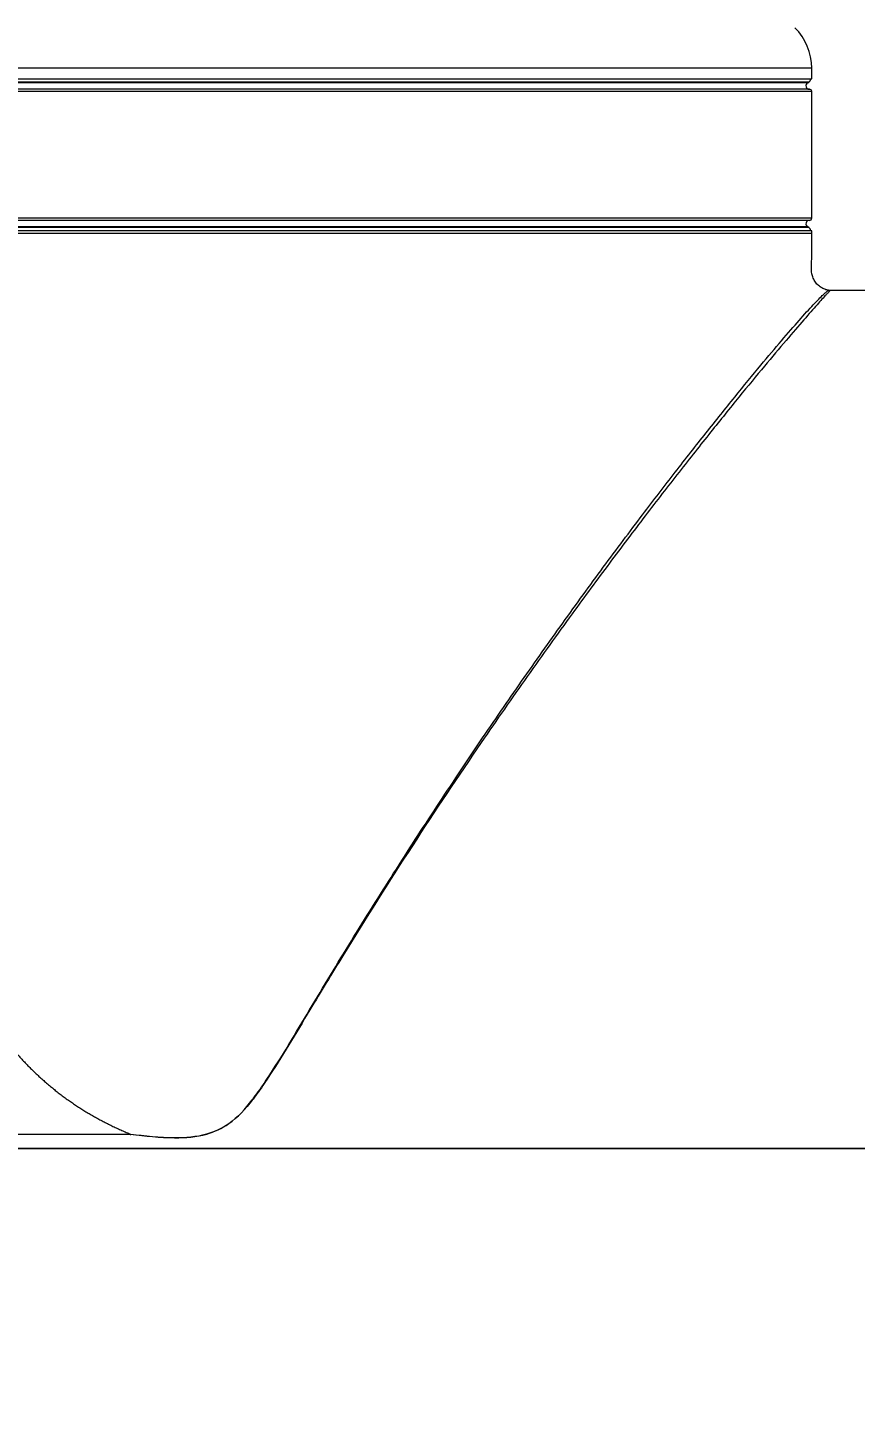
# Model space of a CAD drawing. Header units: millimetres. Extents: x 24 to 205, y 5 to 275.
# Drawn here: x 110.88 to 118.11, y 116.3 to 128.4 of the extents above; entities that cross this region are included whole.
import ezdxf

# ---------------------------------------------------------------- set-up
doc = ezdxf.new("R2010")
doc.units = ezdxf.units.MM
doc.linetypes.add('CENTERX2', pattern=[20.32, 12.7, -2.54, 2.54, -2.54])
doc.styles.add('SLDTEXTSTYLE0', font='TXT', dxfattribs={"width": 0.75})
doc.dimstyles.new('SLDDIMSTYLE0', dxfattribs={"dimtxt": 3.5, "dimasz": 3.302, "dimexe": 0, "dimexo": 0.0625, "dimgap": 0.875, "dimtad": 1, "dimdec": 0, "dimlfac": 10, "dimrnd": 1e-09, "dimzin": 12, "dimdsep": 46, "dimtxsty": 'SLDTEXTSTYLE0', "dimsah": 1, "dimcen": 0.09, "dimadec": 0, "dimazin": 3, "dimtfac": 1, "dimtdec": 0, "dimtmove": 0, "dimatfit": 0, "dimfxl": 1, "dimfrac": 2, "dimtolj": 1, "dimtzin": 12, "dimarcsym": 0})
doc.dimstyles.new('SLDDIMSTYLE4', dxfattribs={"dimtxt": 3.5, "dimasz": 3.302, "dimexe": 0, "dimexo": 0.0625, "dimgap": 0.875, "dimtad": 1, "dimlfac": 10, "dimrnd": 1e-09, "dimzin": 12, "dimdsep": 46, "dimtxsty": 'SLDTEXTSTYLE0', "dimsah": 1, "dimcen": 0.09, "dimadec": 0, "dimazin": 3, "dimtfac": 1, "dimtmove": 0, "dimatfit": 0, "dimfxl": 1, "dimfrac": 2, "dimtolj": 1, "dimtzin": 12, "dimarcsym": 0})

# ---------------------------------------------------------------- blocks, each defined once
blk = doc.blocks.new('_D_4')
at = {"color": 7, "linetype": 'Continuous', "lineweight": 0}
for p, q in [((94.255, 118.603), (94.255, 124.953)), ((118.833, 118.603), (93.255, 118.603)), ((94.255, 118.603), (94.255, 100.553)), ((117.333, 100.553), (93.255, 100.553)), ((94.255, 100.553), (94.255, 94.203))]:
    blk.add_line(p, q, dxfattribs=at)
for points in [[(94.255, 118.603), (94.763, 121.905), (93.747, 121.905)], [(94.255, 100.553), (93.747, 97.251), (94.763, 97.251)]]:
    blk.add_solid(points, dxfattribs=at)
at = {"color": 7, "linetype": 'Continuous', "lineweight": 0, "insert": (89.744, 106.527), "char_height": 3.5, "attachment_point": 1, "rotation": 90, "style": 'SLDTEXTSTYLE0'}
blk.add_mtext('181', dxfattribs=at)
blk = doc.blocks.new('_D_7')
at = {"color": 7, "linetype": 'Continuous', "lineweight": 0}
for p, q in [((110.233, 119.461), (110.233, 83.527)), ((127.833, 107.463), (127.833, 83.527)), ((110.233, 84.527), (103.883, 84.527)), ((110.233, 84.527), (127.833, 84.527)), ((127.833, 84.527), (134.183, 84.527))]:
    blk.add_line(p, q, dxfattribs=at)
for points in [[(110.233, 84.527), (106.931, 85.035), (106.931, 84.019)], [(127.833, 84.527), (131.135, 84.019), (131.135, 85.035)]]:
    blk.add_solid(points, dxfattribs=at)
at = {"color": 7, "linetype": 'Continuous', "lineweight": 0, "insert": (115.367, 89.039), "char_height": 3.5, "attachment_point": 1, "style": 'SLDTEXTSTYLE0'}
blk.add_mtext('176', dxfattribs=at)

msp = doc.modelspace()

# ---------------------------------------------------------------- linework, layer by layer
at = {"color": 8, "linetype": 'Continuous', "lineweight": 15}
for p, q in [((117.733, 128.0458), (110.233, 128.0458)), ((117.733, 127.8409), (102.733, 127.8409)), ((117.7067, 127.9219), (102.7594, 127.9219)), ((117.698, 127.9169), (102.768, 127.9169)), ((117.733, 126.7348), (102.733, 126.7348)), ((117.7067, 126.6538), (102.7594, 126.6538)), ((117.698, 126.6588), (102.768, 126.6588))]:
    msp.add_line(p, q, dxfattribs=at)
at = {"color": 7, "linetype": 'Continuous', "lineweight": 15}
for p, q in [((117.733, 127.9529), (117.733, 128.0458)), ((102.733, 127.9529), (117.733, 127.9529)), ((117.713, 127.8609), (102.753, 127.8609)), ((117.698, 127.9169), (117.7067, 127.9219)), ((117.733, 126.7348), (117.733, 127.8409)), ((117.713, 126.7148), (102.753, 126.7148)), ((117.7067, 126.6538), (117.698, 126.6588)), ((117.733, 126.6229), (110.233, 126.6229)), ((114.099, 126.6029), (114.1003, 126.6029)), ((114.6894, 126.6029), (114.6904, 126.6029)), ((115.2808, 126.6029), (115.2819, 126.6029)), ((116.2611, 126.6029), (116.2622, 126.6029)), ((117.0237, 126.6029), (117.0242, 126.6029)), ((117.5058, 126.6029), (117.5063, 126.6029)), ((117.733, 126.6023), (117.733, 126.6229)), ((118.373, 126.1029), (117.8955, 126.1029)), ((111.7787, 118.7253), (108.6873, 118.7253))]:
    msp.add_line(p, q, dxfattribs=at)
at = {"color": 7, "linetype": 'CENTERX2', "lineweight": 0, "ltscale": 2}
msp.add_line((110.7072, 118.6029), (120.373, 118.6029), dxfattribs=at)
at = {"color": 7, "linetype": 'Continuous', "lineweight": 15}
for centre, radius, start, end in [((117.233, 128.0458), 0.5, 0, 45), ((117.713, 127.8909), 0.03, 120, 270), ((117.6917, 127.9479), 0.03, 300, 9.59407), ((117.713, 127.8409), 0.02, 0, 90), ((117.713, 126.6848), 0.03, 90, 240), ((117.6917, 126.6279), 0.03, 350.40593, 60), ((117.713, 126.7348), 0.02, 270, 0)]:
    msp.add_arc(centre, radius, start, end, dxfattribs=at)
for points in [[(110.5871, 126.6029), (110.8416, 126.6029), (111.0956, 126.6029), (111.3476, 126.6029)], [(111.3476, 126.6029), (111.5809, 126.6029), (111.8126, 126.6029), (112.0415, 126.6029)], [(112.0415, 126.6029), (112.2889, 126.6029), (112.5332, 126.6029), (112.7731, 126.6029)], [(112.7731, 126.6029), (112.9951, 126.6029), (113.2134, 126.6029), (113.427, 126.6029)], [(113.427, 126.6029), (113.6569, 126.6029), (113.8812, 126.6029), (114.099, 126.6029)], [(114.1003, 126.6029), (114.3027, 126.6029), (114.4994, 126.6029), (114.6894, 126.6029)], [(114.6904, 126.6029), (114.8953, 126.6029), (115.0924, 126.6029), (115.2808, 126.6029)], [(115.2819, 126.6029), (115.4558, 126.6029), (115.6223, 126.6029), (115.7805, 126.6029)], [(115.7805, 126.6029), (115.785, 126.6029), (115.7895, 126.6029), (115.794, 126.6029)], [(115.794, 126.6029), (115.9589, 126.6029), (116.1148, 126.6029), (116.2611, 126.6029)], [(116.2622, 126.6029), (116.5574, 126.6029), (116.813, 126.6029), (117.0237, 126.6029)], [(117.0242, 126.6029), (117.2273, 126.6029), (117.3889, 126.6029), (117.5058, 126.6029)], [(117.5063, 126.6029), (117.5612, 126.6029), (117.6063, 126.6029), (117.6413, 126.6029)], [(117.6413, 126.6029), (117.7023, 126.6029), (117.733, 126.6029), (117.733, 126.6029)]]:
    msp.add_open_spline(points, degree=3, dxfattribs=at)
for points, knots in [([(117.8793, 126.1052), (117.8772, 126.1052), (117.8633, 126.1053), (117.8386, 126.1156), (117.8064, 126.1326), (117.7775, 126.1582), (117.7536, 126.1909), (117.7246, 126.2626), (117.7379, 126.4045), (117.7349, 126.5279), (117.733, 126.6029)], [0, 0, 0, 0, 0.011357, 0.0727126, 0.13641, 0.2030116, 0.2730929, 0.3475068, 0.6037416, 1, 1, 1, 1]), ([(117.8956, 126.1024), (117.8936, 126.1019), (117.8881, 126.1007), (117.8826, 126.1024), (117.8792, 126.1034)], [0, 0, 0, 0, 0.3765771, 1, 1, 1, 1]), ([(110.233, 120.461), (110.2375, 120.4449), (110.2463, 120.4129), (110.2608, 120.3653), (110.276, 120.3182), (110.2921, 120.2716), (110.309, 120.2256), (110.3267, 120.1801), (110.3451, 120.1352), (110.3643, 120.0908), (110.3843, 120.0469), (110.4049, 120.0037), (110.4263, 119.961), (110.4484, 119.9188), (110.4712, 119.8773), (110.4946, 119.8363), (110.5187, 119.7959), (110.5434, 119.7561), (110.5687, 119.7169), (110.5946, 119.6783), (110.6212, 119.6403), (110.6483, 119.6029), (110.6759, 119.5661), (110.7041, 119.5299), (110.7329, 119.4944), (110.7622, 119.4595), (110.792, 119.4252), (110.8222, 119.3915), (110.853, 119.3585), (110.8842, 119.3261), (110.9159, 119.2943), (110.9481, 119.2632), (110.9806, 119.2327), (111.0136, 119.2028), (111.047, 119.1736), (111.0808, 119.1451), (111.115, 119.1172), (111.1495, 119.09), (111.1844, 119.0634), (111.2197, 119.0375), (111.2553, 119.0122), (111.2912, 118.9876), (111.3274, 118.9637), (111.364, 118.9404), (111.4008, 118.9178), (111.438, 118.8958), (111.4754, 118.8746), (111.513, 118.8539), (111.5509, 118.8339), (111.589, 118.8145), (111.6274, 118.7958), (111.666, 118.7777), (111.7048, 118.7602), (111.7438, 118.7433), (111.7699, 118.7326), (111.783, 118.7273)], [0, 0, 0, 0, 0.0207402, 0.0413752, 0.0619082, 0.0823422, 0.1026799, 0.1229242, 0.1430775, 0.1631425, 0.1831213, 0.2030164, 0.2228297, 0.2425633, 0.2622191, 0.281799, 0.3013046, 0.3207378, 0.3401, 0.3593928, 0.3786176, 0.3977759, 0.416869, 0.4358981, 0.4548645, 0.4737695, 0.492614, 0.5113994, 0.5301266, 0.5487967, 0.5674108, 0.5859699, 0.6044749, 0.6229269, 0.6413268, 0.6596756, 0.6779743, 0.6962237, 0.7144249, 0.7325788, 0.7506863, 0.7687484, 0.7867661, 0.8047403, 0.8226721, 0.8405624, 0.8584134, 0.8762286, 0.8940089, 0.911755, 0.9294677, 0.9471477, 0.9647958, 0.982413, 1, 1, 1, 1]), ([(111.7787, 118.7253), (111.7802, 118.7253), (111.7816, 118.7253), (111.783, 118.7255), (111.7832, 118.7255), (111.7834, 118.7256), (111.7836, 118.7256), (111.7837, 118.7256), (111.7839, 118.7257), (111.784, 118.7257), (111.7841, 118.7257), (111.7842, 118.7258), (111.7843, 118.7258), (111.7844, 118.7258), (111.7845, 118.7259), (111.7846, 118.7259), (111.7846, 118.726), (111.7846, 118.726), (111.7846, 118.726), (111.7847, 118.7261), (111.7847, 118.7261), (111.7847, 118.7261), (111.7847, 118.7261), (111.7847, 118.7262), (111.7847, 118.7262), (111.7847, 118.7262), (111.7847, 118.7263), (111.7846, 118.7263), (111.7846, 118.7263), (111.7846, 118.7264), (111.7846, 118.7264), (111.7844, 118.7265), (111.7843, 118.7266), (111.7841, 118.7267), (111.7838, 118.7269), (111.7834, 118.7271), (111.783, 118.7273)], [0, 0, 0, 0, 0.00004303943, 0.00004303943, 0.00004303943, 0.000048959433, 0.000048959433, 0.000048959433, 0.000052979865, 0.000052979865, 0.000052979865, 0.000056082901, 0.000056082901, 0.000056082901, 0.000059227387, 0.000059227387, 0.000059227387, 0.000060364435, 0.000060364435, 0.000060364435, 0.000061176379, 0.000061176379, 0.000061176379, 0.000061993907, 0.000061993907, 0.000061993907, 0.000062957152, 0.000062957152, 0.000062957152, 0.000064600397, 0.000064600397, 0.000064600397, 0.000069777018, 0.000069777018, 0.000069777018, 0.000082331214, 0.000082331214, 0.000082331214, 0.000082331214])]:
    msp.add_open_spline(points, degree=3, knots=knots, dxfattribs=at)
at = {"color": 8, "linetype": 'Continuous', "lineweight": 15}
for points, knots in [([(117.8956, 126.1028), (117.8955, 126.1027), (117.8954, 126.1026), (117.8944, 126.1016), (117.8935, 126.1008), (117.8923, 126.0996), (117.8904, 126.0977), (117.8876, 126.0949), (117.8839, 126.0911), (117.879, 126.0861), (117.8728, 126.0796), (117.8654, 126.0717), (117.8416, 126.0461), (117.7857, 125.9841), (117.6688, 125.8509), (117.5139, 125.6708), (117.3232, 125.4446), (117.1013, 125.1761), (116.8515, 124.8664), (116.5762, 124.5187), (116.2798, 124.1356), (115.9667, 123.7212), (115.6225, 123.2548), (115.2485, 122.7329), (114.782, 122.0631), (114.2408, 121.2527), (113.74, 120.4603), (113.3215, 119.7712), (113.0753, 119.3551), (112.8991, 119.0967), (112.7954, 118.9601), (112.6705, 118.8198), (112.4271, 118.7069), (112.129, 118.6848), (111.9074, 118.7105), (111.7787, 118.7253)], [0, 0, 0, 0, 0.0081669, 0.0103924, 0.0131803, 0.0166095, 0.0207314, 0.0255538, 0.0310327, 0.0370784, 0.043572, 0.0503865, 0.0574028, 0.1009972, 0.1450414, 0.1904214, 0.2362176, 0.2826984, 0.3295245, 0.3773376, 0.4254482, 0.4738014, 0.5224071, 0.5790371, 0.6360208, 0.7202344, 0.8055501, 0.8463741, 0.8983416, 0.9113346, 0.9145832, 0.9357959, 0.9513966, 0.9717659, 1, 1, 1, 1]), ([(111.783, 118.7273), (111.9103, 118.7122), (112.131, 118.6861), (112.4278, 118.7077), (112.6707, 118.8209), (112.7949, 118.9605), (112.8984, 119.0972), (113.0742, 119.3558), (113.3454, 119.8161), (113.7107, 120.4201), (114.0817, 121.0141), (114.4583, 121.5952), (114.832, 122.156), (115.2006, 122.6911), (115.5611, 123.2015), (115.9153, 123.6885), (116.2435, 124.1278), (116.5427, 124.5184), (116.8138, 124.8631), (117.0661, 125.1772), (117.2869, 125.447), (117.4749, 125.6703), (117.6296, 125.8488), (117.7533, 125.985), (117.8158, 126.0486), (117.8435, 126.0743), (117.852, 126.0819), (117.8591, 126.0881), (117.8649, 126.093), (117.8694, 126.0966), (117.8728, 126.0993), (117.8751, 126.1011), (117.8767, 126.1023), (117.8778, 126.103), (117.8785, 126.1035), (117.8793, 126.1041), (117.8793, 126.1041), (117.8794, 126.1041)], [0, 0, 0, 0, 0.027955, 0.0485014, 0.0639279, 0.0851479, 0.0883985, 0.101401, 0.1534164, 0.2054101, 0.257663, 0.3107157, 0.3640402, 0.4160017, 0.4682311, 0.5213376, 0.5747679, 0.6213259, 0.6681468, 0.7158799, 0.7639722, 0.8076374, 0.8516516, 0.8968788, 0.9425755, 0.9495847, 0.9563925, 0.96288, 0.9689201, 0.9743942, 0.9792122, 0.9833303, 0.9867562, 0.9895415, 0.9917647, 0.9939789, 1, 1, 1, 1])]:
    msp.add_open_spline(points, degree=3, knots=knots, dxfattribs=at)

# ---------------------------------------------------------------- dimensions: what is measured, and where the dimension line sits
at = {"color": 7, "linetype": 'Continuous', "lineweight": 0}
dim = msp.add_linear_dim(base=(94.2553609674, 100.5528581158), p1=(119.8330133791, 118.6028581158), p2=(118.3330133791, 100.5528581158), angle=90, dimstyle='SLDDIMSTYLE0', dxfattribs=at)
dim.commit()
dim.dimension.update_dxf_attribs({"geometry": '_D_4', "text_midpoint": (94.2553609674, 110.4065668921), "dimtype": 160})
dim = msp.add_linear_dim(base=(127.833, 84.5271), p1=(110.233, 120.461), p2=(127.833, 108.4629), dimstyle='SLDDIMSTYLE4', dxfattribs=at)
dim.commit()
dim.dimension.update_dxf_attribs({"geometry": '_D_7', "text_midpoint": (119.246, 84.5271), "dimtype": 160})

doc.saveas('drawing.dxf')
